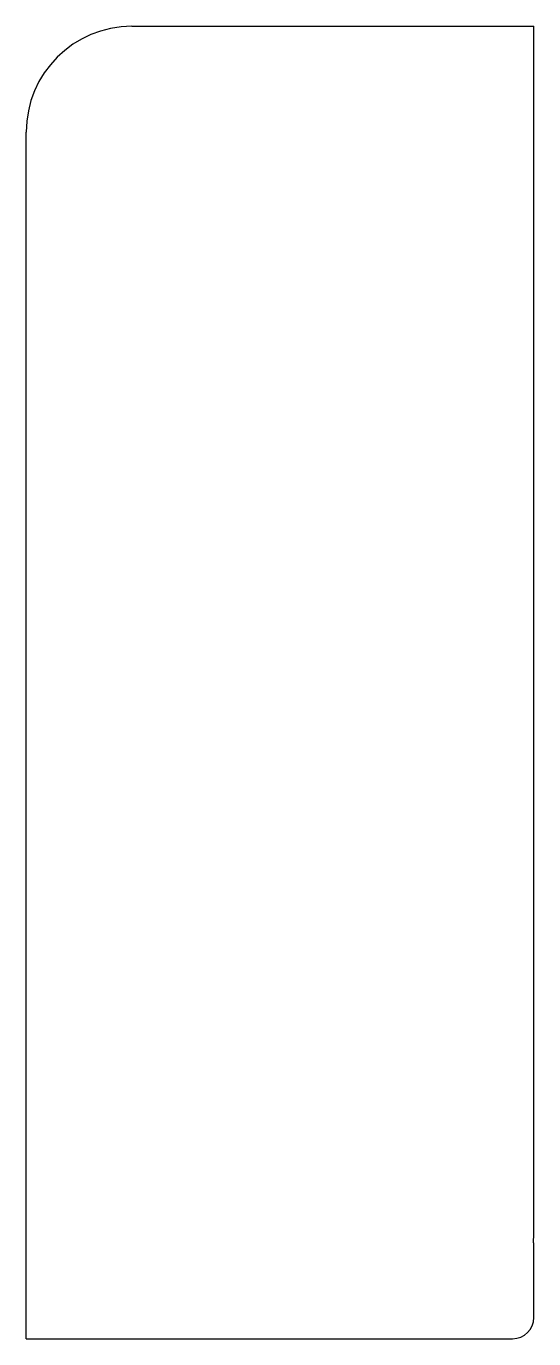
# Model space of a CAD drawing. Header units: millimetres. Extents: x 256 to 280, y -128.4 to -66.4.
import ezdxf

# ---------------------------------------------------------------- set-up
doc = ezdxf.new("R2010")
doc.units = ezdxf.units.MM

msp = doc.modelspace()

# ---------------------------------------------------------------- linework, layer by layer
for p, q in [((261, -66.41), (280, -66.41)), ((280, -123.41), (280, -66.41)), ((256, -128.41), (256, -71.41)), ((280, -127.41), (280, -124.01)), ((256, -128.41), (279, -128.41))]:
    msp.add_line(p, q)
for centre, radius, start, end in [((261, -71.41), 5, 90, 180), ((275, -123.41), 5, 355.23858, 0), ((279, -124.01), 1, 0, 10.65916), ((279, -127.41), 1, 270, 0)]:
    msp.add_arc(centre, radius, start, end)

doc.saveas('drawing.dxf')
